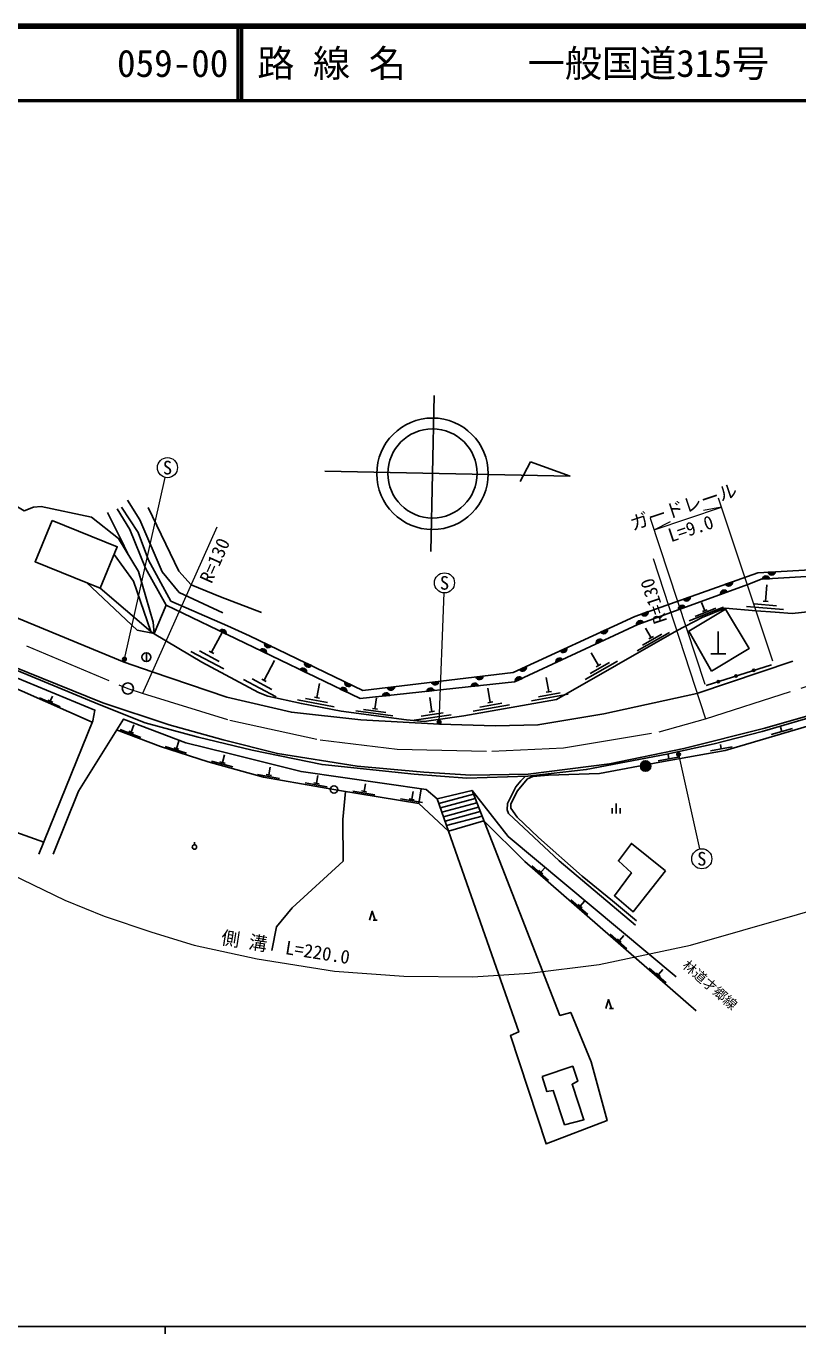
# Model space of a CAD drawing. Units: millimetres at full size, sheet at 1:1000; details may follow other scales. Extents: x 40000 to 680000, y 20000 to 380000.
# Drawn here: x 149297 to 253086, y 204000 to 380000 of the extents above; entities that cross this region are included whole.
import ezdxf
from ezdxf.enums import TextEntityAlignment as Align

# ---------------------------------------------------------------- set-up
doc = ezdxf.new("R2010")
doc.units = ezdxf.units.MM
doc.header["$LTSCALE"] = 1000
doc.linetypes.add('CHAIN', pattern=[18.5, 12, -1.5, 3.5, -1.5])
for name, color, linetype, lineweight in [('M-BGD', 7, 'Continuous', 25), ('M-BGD-HTXT', 7, 'Continuous', 13), ('M-BMK', 2, 'CHAIN', 13), ('M-BMK-SRVR', 3, 'Continuous', 25), ('M-STR-HTXT', 7, 'Continuous', 13), ('M-STR-STRC', 7, 'Continuous', 25), ('M-TTL', 2, 'Continuous', 140), ('M-TTL-BAND', 7, 'Continuous', 25), ('M-TTL-LINE', 7, 'Continuous', 50)]:
    doc.layers.add(name, color=color, linetype=linetype, lineweight=lineweight)
doc.layers.add('M-BMK-HTXT', color=7, linetype='Continuous')
doc.layers.add('M-TTL-TXT', color=7, linetype='Continuous')
doc.styles.add('ＭＳ ゴシック', font='')
doc.styles.get('ＭＳ ゴシック').set_extended_font_data('MS Gothic')

msp = doc.modelspace()

# ---------------------------------------------------------------- hatches: boundary and pattern name
at = {"layer": 'M-BGD'}
for points in [[(250069, 306558, -0.82183), (249080, 306499)], [(244281, 305207, -0.82183), (243347, 304876)], [(248307, 305570, -0.82183), (249296, 305629)], [(237692, 302873, 0.82183), (238626, 303203)], [(242674, 303525, -0.82183), (243606, 303863)], [(232970, 301200, -0.82183), (232036, 300869)], [(237035, 301477, -0.82183), (237966, 301815)], [(231395, 299429, -0.82183), (232327, 299767)], [(175305, 298597, -0.82183), (176198, 298167)], [(225965, 296875, -0.82183), (226863, 297294)], [(227457, 298846, -0.82183), (226558, 298430)], [(180711, 295994, -0.82183), (181604, 295564)], [(182259, 296544, -0.82183), (181367, 296976)], [(222012, 296325, -0.82183), (221113, 295909)], [(187660, 293931, -0.82183), (186768, 294363)], [(221427, 294755, 0.82183), (220529, 294336)], [(186117, 293391, -0.82183), (187010, 292961)], [(210775, 292511, -0.82183), (209791, 292393)], [(215093, 291796, -0.82183), (215990, 292216)], [(216567, 293805, -0.82183), (215668, 293389)], [(191523, 290788, -0.82183), (192416, 290358)], [(193061, 291318, -0.82183), (192169, 291750)], [(198860, 291084, -0.82183), (197876, 290966)], [(203174, 290461, -0.82183), (204159, 290568)], [(204817, 291797, -0.82183), (203833, 291680)], [(209139, 291109, -0.82183), (210124, 291216)], [(197209, 289812, -0.82183), (198194, 289919)], [(233314, 280421, -1), (231914, 280421, -0.41421), (232614, 281121, -0.41421)]]:
    msp.add_hatch(color=256, dxfattribs=at).paths.add_polyline_path(points)
at = {"layer": 'M-STR-STRC'}
for points in [[(162736, 294907, -1), (162297, 294668, -0.41421), (162397, 295007, -0.41421)], [(205058, 286433, -1), (204619, 286194, -0.41421), (204718, 286533, -0.41421)], [(237269, 282116, -1), (236830, 281877, -0.41421), (236930, 282216, -0.41421)]]:
    msp.add_hatch(color=256, dxfattribs=at).paths.add_polyline_path(points)

# ---------------------------------------------------------------- linework, layer by layer
at = {"layer": 'M-BGD'}
for p, q in [((250069, 306558), (249080, 306499)), ((244281, 305207), (243347, 304876)), ((248307, 305570), (249296, 305629)), ((248756, 302574), (248937, 304816)), ((238626, 303203), (237692, 302873)), ((242674, 303525), (243606, 303863)), ((168123, 302055), (166526, 298260)), ((232970, 301200), (232036, 300869)), ((237035, 301477), (237966, 301815)), ((238449, 299951), (243086, 301820)), ((239286, 300547), (242069, 301669)), ((240588, 301331), (240139, 302444)), ((240263, 301200), (240912, 301462)), ((246191, 301878), (251175, 301475)), ((247224, 302246), (250215, 302004)), ((248407, 302602), (249105, 302545)), ((231395, 299429), (232327, 299767)), ((174231, 295728), (175645, 298374)), ((175305, 298597), (176198, 298167)), ((227457, 298846), (226558, 298430)), ((231477, 295934), (235821, 298409)), ((232197, 296690), (234804, 298175)), ((233352, 297693), (232609, 298996)), ((233048, 297520), (233656, 297866)), ((242380, 295521), (242380, 298526)), ((171460, 295848), (175870, 293491)), ((172625, 295906), (175271, 294492)), ((173922, 295893), (174540, 295563)), ((180711, 295994), (181604, 295564)), ((182259, 296544), (181367, 296976)), ((222012, 296325), (221113, 295909)), ((225965, 296875), (226863, 297294)), ((165468, 295675), (165468, 294475)), ((181287, 291957), (182701, 294603)), ((187660, 293931), (186768, 294363)), ((220529, 294336), (221427, 294755)), ((224481, 292052), (228825, 294527)), ((225157, 292886), (227764, 294371)), ((226267, 293967), (225302, 295662)), ((225963, 293794), (226571, 294141)), ((240737, 291238), (249530, 294060)), ((241370, 295521), (243391, 295521)), ((186117, 293391), (187010, 292961)), ((210775, 292511), (209791, 292393)), ((215093, 291796), (215990, 292216)), ((216567, 293805), (215668, 293389)), ((219595, 290404), (219251, 292323)), ((178516, 292077), (182926, 289721)), ((179681, 292135), (182327, 290721)), ((180978, 292122), (181595, 291792)), ((188406, 289625), (188763, 291542)), ((191523, 290788), (192416, 290358)), ((193061, 291318), (192169, 291750)), ((198860, 291084), (197876, 290966)), ((203174, 290461), (204159, 290568)), ((204817, 291797), (203833, 291680)), ((209139, 291109), (210124, 291216)), ((211720, 288994), (211376, 290913)), ((219250, 290342), (219939, 290465)), ((151112, 289615), (153856, 288404)), ((152224, 289288), (152865, 289005)), ((152545, 289146), (152847, 289832)), ((185805, 289316), (190720, 288400)), ((186860, 289516), (189809, 288966)), ((188062, 289689), (188750, 289560)), ((196212, 288117), (196414, 289604)), ((197209, 289812), (198194, 289919)), ((203862, 287736), (203587, 289666)), ((209396, 287785), (214318, 288667)), ((210312, 288346), (213265, 288874)), ((211375, 288932), (212064, 289055)), ((217271, 289195), (222193, 290076)), ((218187, 289755), (221140, 290284)), ((193654, 287859), (198608, 287186)), ((194685, 288022), (197658, 287618)), ((195865, 288164), (196559, 288070)), ((201498, 286610), (206448, 287317)), ((202433, 287138), (205403, 287562)), ((203516, 287686), (204209, 287785)), ((161934, 285316), (164737, 284247)), ((163411, 284978), (163785, 285959)), ((249496, 284648), (252374, 285494)), ((250935, 285071), (250766, 285647)), ((163084, 285102), (163738, 284853)), ((169502, 282787), (169818, 283788)), ((168008, 283039), (170869, 282135)), ((169168, 282892), (169836, 282681)), ((175704, 280895), (175985, 281907)), ((234279, 281129), (237232, 281656)), ((235755, 281393), (235650, 281983)), ((241320, 282454), (244268, 283008)), ((242794, 282731), (242683, 283321)), ((174203, 281094), (177093, 280292)), ((175367, 280989), (176041, 280802)), ((181941, 279226), (182123, 280260)), ((180428, 279279), (183382, 278759)), ((181597, 279287), (182286, 279165)), ((186829, 278153), (189784, 277633)), ((187998, 278160), (188688, 278039)), ((188343, 278099), (188525, 279134)), ((193232, 277045), (196192, 276556)), ((194401, 277065), (195091, 276951)), ((194746, 277008), (194917, 278044)), ((201159, 275949), (201330, 276985)), ((202117, 275366), (202404, 277340)), ((209467, 276625), (204809, 275377)), ((199645, 275986), (202605, 275498)), ((200814, 276006), (201505, 275892)), ((209695, 276039), (205015, 274785)), ((209924, 275454), (205222, 274194)), ((210153, 274868), (205429, 273602)), ((228131, 274051), (228131, 274748)), ((228664, 274051), (228664, 275380)), ((229198, 274051), (229198, 274748)), ((210382, 274282), (205636, 273010)), ((210610, 273696), (205842, 272419)), ((206109, 271640), (210873, 273024)), ((171928, 269825), (171928, 270164)), ((217287, 267005), (219547, 265032)), ((218272, 266384), (218799, 265924)), ((218536, 266154), (219128, 266832)), ((222560, 262401), (224820, 260428)), ((223545, 261780), (224072, 261320)), ((223809, 261550), (224401, 262228)), ((195990, 259681), (196492, 259681)), ((227834, 257797), (230093, 255824)), ((228818, 257177), (229346, 256716)), ((229082, 256947), (229674, 257625)), ((233107, 253194), (235367, 251221)), ((234091, 252573), (234619, 252113)), ((234355, 252343), (234947, 253021)), ((227772, 247806), (228274, 247806))]:
    msp.add_line(p, q, dxfattribs=at)
for points in [[(75366, 335519), (83118, 334891), (87495, 334239), (94316, 333006), (105197, 329745), (111934, 328742), (115729, 328113), (121805, 326857), (126403, 327089), (135249, 326414), (138094, 321313), (149013, 314761), (150275, 315251), (151303, 315345), (158080, 313897), (161736, 311066), (164423, 306604), (166385, 299784), (166526, 298260)], [(70527, 325325), (84471, 322102), (107360, 315436), (118353, 311930), (131505, 307106), (144840, 301679), (162487, 294417), (166246, 293112), (176298, 289685), (184969, 287653), (194314, 286656), (204893, 286034), (212411, 285840), (218117, 285965), (226988, 287463), (239482, 290169), (252393, 294538)], [(69241, 319063), (81996, 316051), (93193, 312965), (102289, 310424), (113205, 306964), (125959, 302364), (136854, 297967), (148097, 293281), (159106, 288714), (165317, 286248), (172419, 284288), (179678, 282559), (189105, 280616), (201486, 279306), (208555, 278807), (216792, 279045)], [(69311, 319403), (82574, 316380), (97145, 312446), (109662, 308498), (124987, 303081), (133328, 299818), (147424, 293861), (159605, 288917), (168552, 285972), (175774, 283934), (183087, 282096), (193832, 280389), (202788, 279602), (209112, 279188), (216815, 279318), (227747, 280711), (237767, 282789), (248654, 285495), (258833, 288454), (263607, 289965), (270375, 291837), (280490, 294691)], [(151012, 268571), (158250, 286483), (158538, 287954), (133779, 298166), (127679, 300476), (113985, 305411), (107055, 307806), (95524, 311496), (88731, 313601), (81759, 315413), (72537, 317256), (69019, 317979)], [(162124, 315248), (164342, 311866), (165753, 308134), (168767, 302621), (176364, 299270)], [(162911, 316216), (164569, 313542), (167595, 306564), (169887, 303772), (175741, 301042)], [(165712, 315219), (169846, 306669), (171499, 304801), (175453, 303184), (180952, 301101)], [(160235, 314554), (162045, 310961), (162989, 308984)], [(161536, 315018), (163226, 312247), (165365, 307056), (168123, 302055), (170346, 300985)], [(161118, 308902), (163724, 305322), (166046, 298512)], [(264782, 306514), (263435, 306462), (248136, 305560), (246486, 304909), (231558, 299488), (214981, 291744), (194223, 289488), (170346, 300985)], [(176364, 299270), (179330, 297961), (194600, 290573), (214820, 292996), (231150, 300556), (247702, 306418), (261861, 307252), (264743, 307330)], [(157408, 305117), (164213, 298724), (166526, 298260)], [(159242, 304376), (166046, 298512), (166510, 298233)], [(166510, 298233), (172914, 294390), (180561, 290304), (181816, 289825), (186309, 288826), (191665, 287827), (200438, 286635), (202829, 286407), (208148, 287166), (220608, 289396), (236753, 298595), (240237, 300413), (243322, 301657), (247465, 301324), (250041, 301115), (252331, 300959), (254830, 301219)], [(124778, 299513), (136576, 295865), (158187, 286328)], [(280585, 294362), (254121, 286776), (248296, 285062), (241824, 283390), (235458, 282005), (224631, 279937), (216792, 279045)], [(121607, 287443), (134594, 279239), (143997, 273478), (146644, 271962), (151653, 270159)], [(204582, 276011), (203084, 277241), (186284, 279683), (176416, 282170), (170757, 283522), (162377, 286745), (156336, 277039), (152921, 268569)], [(161460, 285272), (167346, 283028), (173786, 280992), (181240, 278923), (191454, 277126), (202117, 275366), (206109, 271640)], [(258582, 286154), (257009, 286279), (254687, 285861), (243300, 282514), (234533, 280950), (226432, 279434), (219557, 279207), (217435, 279003), (216742, 278691), (215324, 277038), (214493, 275296), (214493, 274734), (215351, 273528), (218194, 270815), (224091, 265591), (228165, 262269), (231381, 259590)], [(231273, 258984), (220983, 267659), (214156, 274040), (213982, 274516), (214038, 275389), (215149, 277640), (215813, 278445), (216422, 279034)], [(192261, 276992), (191866, 273223), (191931, 267635), (185095, 261318), (182970, 258769), (182349, 255600)], [(236723, 252033), (214126, 270945), (209262, 277150), (221093, 246849), (222535, 247253), (225288, 240626), (227459, 232700), (219230, 229560), (214418, 244152), (215546, 244635), (204582, 276011), (209262, 277150)], [(239391, 247468), (216368, 267568), (210873, 273024)], [(195466, 259681), (195854, 260869), (196242, 259681)], [(227247, 247806), (227635, 248994), (228024, 247806)]]:
    msp.add_lwpolyline(points, dxfattribs=at)
for points in [[(152805, 313462), (150501, 307905), (159242, 304376), (161546, 309933)], [(241480, 293192), (246520, 296221), (243354, 301517), (238406, 298579)], [(235295, 266337), (230699, 269998), (228945, 267651), (230699, 266026), (228422, 262973), (230939, 260810)], [(218715, 238642), (222806, 240024), (223498, 238010), (222716, 237589), (224310, 232809), (221723, 232148), (220189, 236748), (219347, 236597)]]:
    msp.add_lwpolyline(points, close=True, dxfattribs=at)
for centre, radius in [((165468, 295075), 600), ((244769, 292532), 150), ((247149, 293296), 150), ((242389, 291768), 150), ((232614, 280421), 700), ((190703, 277258), 500), ((171928, 269525), 300)]:
    msp.add_circle(centre, radius, dxfattribs=at)
for centre, start, end in [((249569, 306626), 194.54006, 352.19825), ((243782, 305134), 210.67554, 8.33373), ((248807, 305502), 14.54266, 172.20085), ((238126, 303130), 210.67554, 8.33373), ((243174, 303602), 31.12956, 188.78775), ((232470, 301127), 210.67554, 8.33373), ((237534, 301554), 31.12956, 188.78775), ((231894, 299506), 31.12956, 188.78775), ((175709, 298294), 345.45989, 143.11808), ((226455, 296996), 36.21056, 193.86875), ((226967, 298727), 216.01114, 13.66933), ((181115, 295691), 345.45989, 143.11808), ((181855, 296848), 165.35316, 323.01135), ((221522, 296206), 216.01114, 13.66933), ((187256, 294235), 165.35316, 323.01135), ((221019, 294457), 36.21056, 193.86875), ((186521, 293088), 345.45989, 143.11808), ((210271, 292549), 198.00315, 355.66134), ((215583, 291917), 36.21056, 193.86875), ((216077, 293686), 216.01114, 13.66933), ((191927, 290485), 345.45989, 143.11808), ((192658, 291622), 165.35316, 323.01135), ((198356, 291122), 198.00315, 355.66134), ((203677, 290417), 17.37335, 175.03154), ((204314, 291836), 198.00315, 355.66134), ((209642, 291065), 17.37335, 175.03154), ((197712, 289769), 17.37335, 175.03154)]:
    msp.add_arc(centre, 505, start, end, dxfattribs=at)
at = {"layer": 'M-BGD-HTXT'}
for p, q in [((162517, 294788), (168009, 319264)), ((204838, 286313), (205510, 303723)), ((237049, 281997), (239875, 269257))]:
    msp.add_line(p, q, dxfattribs=at)
for centre in [(168304, 320581), (205562, 305072), (240167, 267939)]:
    msp.add_circle(centre, 1350, dxfattribs=at)
at = {"layer": 'M-BMK'}
msp.add_lwpolyline([(69907, 322308), (82680, 319688), (100883, 314303), (119159, 308190), (132298, 303817), (162971, 290858), (164912, 290213), (176681, 286585), (188857, 283942), (199215, 282673), (211932, 282408), (221581, 282888), (234448, 285013), (240683, 286757), (260411, 293156), (314212, 310583), (322771, 314106), (337968, 321962), (352218, 331017)], dxfattribs=at)
at = {"layer": 'M-BMK-SRVR'}
for p, q in [((204160, 330300), (203746, 309304)), ((217144, 321349), (215745, 318694)), ((222479, 319437), (217144, 321349)), ((189456, 320088), (222479, 319437))]:
    msp.add_line(p, q, dxfattribs=at)
for centre, radius in [((203952, 319760), 7500), ((203953, 319802), 6000), ((162971, 290858), 750)]:
    msp.add_circle(centre, radius, dxfattribs=at)
at = {"layer": 'M-STR-HTXT'}
for p, q in [((233743, 312227), (242805, 315240)), ((242805, 315240), (240391, 314798)), ((242378, 316527), (249668, 294601)), ((240622, 291373), (233249, 313726)), ((233743, 312227), (235943, 313319)), ((174941, 312585), (164957, 290199)), ((233620, 308369), (240683, 286757))]:
    msp.add_line(p, q, dxfattribs=at)
msp.add_lwpolyline([(63842, 292768), (76299, 290058), (95384, 285189), (115086, 278854), (130545, 273099), (145882, 266555), (154495, 262388), (159776, 260232), (166185, 258082), (171908, 256297), (180377, 254467), (190786, 252826), (200115, 252137), (209352, 252045), (216981, 252550), (226382, 253700), (238652, 256318), (288550, 270644)], dxfattribs=at)
at = {"layer": 'M-STR-STRC'}
for centre in [(162517, 294788), (204838, 286313), (237049, 281997)]:
    msp.add_circle(centre, 250, dxfattribs=at)
at = {"layer": 'M-TTL'}
msp.add_line((680000, 380000), (40000, 380000), dxfattribs=at)
at = {"layer": 'M-TTL-BAND'}
for p, q in [((40000, 205000), (579000, 205000)), ((168000, 205000), (168000, 204000))]:
    msp.add_line(p, q, dxfattribs=at)
at = {"layer": 'M-TTL-LINE'}
for p, q in [((177750, 380000), (177750, 370000)), ((178250, 380000), (178250, 370000)), ((40000, 370000), (680000, 370000))]:
    msp.add_line(p, q, dxfattribs=at)

# ---------------------------------------------------------------- texts
at = {"layer": 'M-BGD-HTXT', "style": 'ＭＳ ゴシック'}
for p in [(168304, 320581), (205562, 305072), (240167, 267939)]:
    msp.add_text('S', height=1833, dxfattribs=at).set_placement(p, align=Align.MIDDLE_CENTER)
at = {"layer": 'M-BMK-HTXT', "style": 'ＭＳ ゴシック'}
msp.add_text('林道才郷線', height=1320, rotation=318.877, dxfattribs=at).set_placement((237194, 253128), align=Align.BOTTOM_LEFT)
at = {"layer": 'M-STR-HTXT', "style": 'ＭＳ ゴシック'}
for s, rotation, p in [('ガードレール', 18.393, (238167, 313940)), ('L=9.0', 18.393, (239149, 310989)), ('R=130', 65.963, (176004, 307497)), ('R=130', 108.098, (235077, 303081)), ('側 溝  L=220.0', 351.042, (183958, 254578))]:
    msp.add_text(s, height=1833, rotation=rotation, dxfattribs=at).set_placement(p, align=Align.BOTTOM_CENTER)
at = {"layer": 'M-TTL-TXT', "style": 'ＭＳ ゴシック'}
for s, p in [('059-00', (161521, 375000)), ('路 線 名', (180380, 375000)), ('一般国道315号', (216734, 375000))]:
    msp.add_text(s, height=3666, dxfattribs=at).set_placement(p, align=Align.MIDDLE_LEFT)

doc.saveas('drawing.dxf')
